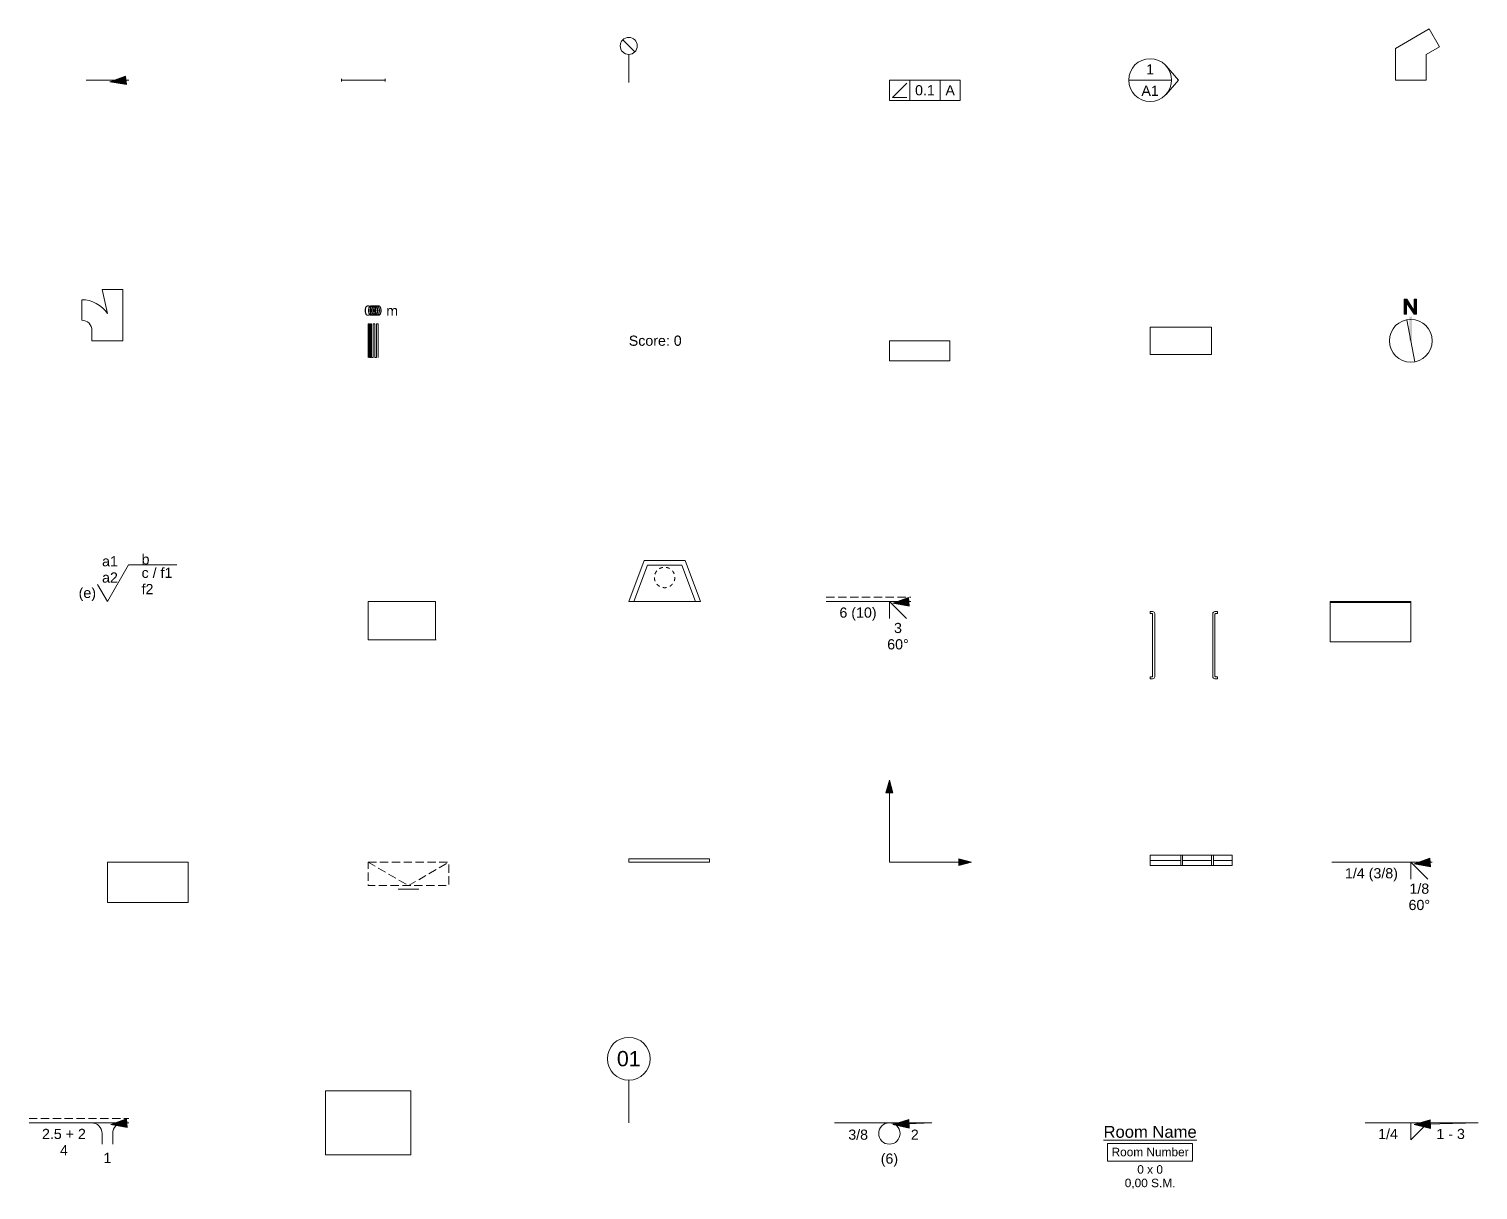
# Model space of a CAD drawing. Header units: millimetres. Extents: x 772 to 22306, y -18432 to -1178.
import ezdxf

# ---------------------------------------------------------------- set-up
doc = ezdxf.new("R2010")
doc.units = ezdxf.units.MM
doc.header["$LTSCALE"] = 50
doc.header["$PDMODE"] = 1
doc.header["$PDSIZE"] = -2
for name, pattern in [('ISO-07 Dotted', [0.889, 0.127, -0.762]), ('VW-01 Short Dashed', [2.116125, 1.058062, -1.058062]), ('VW-02 Medium Dashed', [3.527298, 2.469236, -1.058062])]:
    doc.linetypes.add(name, pattern=pattern)
for name, color, linetype, lineweight in [('Dimension', 7, 'Continuous', 5), ('pio-Adjacency Score', 7, 'Continuous', 5), ('pio-Base Cabinet', 7, 'Continuous', 5), ('pio-Camera Match Reference', 7, 'Continuous', 5), ('pio-Counter Top', 7, 'Continuous', 5), ('pio-Fireplace', 7, 'Continuous', 5), ('pio-Flowchart Node', 7, 'Continuous', 5), ('pio-Grab Bars', 7, 'Continuous', 5), ('pio-Grid Bubble', 7, 'Continuous', 5), ('pio-HVAC Elbow Duct', 7, 'Continuous', 5), ('pio-HVAC Splitter', 7, 'Continuous', 5), ('pio-HVAC Straight Duct', 7, 'Continuous', 5), ('pio-Incandescent Fixture', 7, 'Continuous', 5), ('pio-Leader Line', 7, 'Continuous', 5), ('pio-North Arrow', 7, 'Continuous', 5), ('pio-Rafter', 7, 'Continuous', 5), ('pio-Reference Marker', 7, 'Continuous', 5), ('pio-Room Name Simple', 7, 'Continuous', 5), ('pio-Scale Bar', 7, 'Continuous', 5), ('pio-Shelving Unit', 7, 'Continuous', 5), ('pio-Surface Texture Symbol', 7, 'Continuous', 5), ('pio-Welding Sym-Fillet (AWS)', 7, 'Continuous', 5), ('pio-Welding Sym-Flange (ISO)', 7, 'Continuous', 5), ('pio-Welding Sym-Groove (AWS)', 7, 'Continuous', 5), ('pio-Welding Sym-Groove (ISO)', 7, 'Continuous', 5), ('pio-Welding Sym-Misc (AWS)', 7, 'Continuous', 5), ('pio-WindowWall(Straight)', 7, 'Continuous', 5), ('pio-Workstation Counter', 7, 'Continuous', 5), ('pio-Workstation Overhead', 7, 'Continuous', 5), ('pio-Workstation Panel', 7, 'Continuous', 5)]:
    doc.layers.add(name, color=color, linetype=linetype, lineweight=lineweight)
doc.styles.add('Arial', font='Arial.ttf')
doc.styles.add('Helvetica Neue', font='HelveticaNeue.ttc')

# ---------------------------------------------------------------- blocks, each defined once
blk = doc.blocks.new('obj-00')
at = {"layer": 'pio-Leader Line', "linetype": 'Continuous', "lineweight": 0, "transparency": 33554687}
blk.add_hatch(color=7, dxfattribs=at).paths.add_polyline_path([(282, -68), (38, -25), (270, 59)])
at = {"layer": 'pio-Leader Line', "color": 7, "linetype": 'Continuous', "lineweight": 5, "transparency": 33554687}
for p, q in [((-318, 0), (318, 0)), ((318, 0), (38, -25))]:
    blk.add_line(p, q, dxfattribs=at)
at = {"layer": 'pio-Leader Line', "color": 7, "linetype": 'Continuous', "lineweight": 5, "transparency": 33554687, "flags": 128}
blk.add_lwpolyline([(282, -68), (38, -25), (270, 59)], close=True, dxfattribs=at)
blk = doc.blocks.new('obj-01 (2D)')
at = {"layer": 'pio-Rafter', "color": 7, "linetype": 'Continuous', "lineweight": 5, "transparency": 33554687}
for p, q in [((-393.7, -19.05), (-393.7, 19.05)), ((-393.7, 0), (254, 0)), ((254, -19.05), (254, 19.05))]:
    blk.add_line(p, q, dxfattribs=at)
blk = doc.blocks.new('obj-02 (2D)')
at = {"layer": 'pio-Incandescent Fixture', "color": 7, "linetype": 'Continuous', "lineweight": 5, "transparency": 33554687}
blk.add_line((0, -38), (0, 508), dxfattribs=at)
at = {"layer": 'pio-Incandescent Fixture', "color": 0, "flags": 1}
for tag in ['IFC_UUID', 'instanceID', 'Name', 'Circuit_#', 'Wire_Size', 'Trip', 'Conduit_Size', 'V.A.___Watts', 'Remarks', 'Phase___Pole', 'Voltage', 'Circuit_Type', 'UID', 'ID']:
    blk.add_attdef(tag, (9558, -1975), '', height=0.18, dxfattribs=at)
at = {"color": 255, "linetype": 'Continuous', "lineweight": 5, "transparency": 33554687}
blk.add_wipeout([(0, 635), (12, 634), (25, 633), (37, 630), (49, 625), (60, 620), (71, 614), (81, 606), (90, 598), (98, 589), (106, 579), (112, 568), (117, 557), (122, 545), (125, 533), (126, 520), (127, 508), (126, 496), (125, 483), (122, 471), (117, 459), (112, 448), (106, 437), (98, 427), (90, 418), (81, 410), (71, 402), (60, 396), (49, 391), (37, 386), (25, 383), (12, 382), (0, 381), (-12, 382), (-25, 383), (-37, 386), (-49, 391), (-60, 396), (-71, 402), (-81, 410), (-90, 418), (-98, 427), (-106, 437), (-112, 448), (-117, 459), (-122, 471), (-125, 483), (-126, 496), (-127, 508), (-126, 520), (-125, 533), (-122, 545), (-117, 557), (-112, 568), (-106, 579), (-98, 589), (-90, 598), (-81, 606), (-71, 614), (-60, 620), (-49, 625), (-37, 630), (-25, 633), (-12, 634)], dxfattribs=at).dxf.layer = 'pio-Incandescent Fixture'
at = {"layer": 'pio-Incandescent Fixture', "color": 7, "linetype": 'Continuous', "lineweight": 5, "transparency": 33554687}
blk.add_line((-90, 598), (90, 418), dxfattribs=at)
blk.add_circle((0, 508), 127, dxfattribs=at)
blk = doc.blocks.new('Group')
at = {"color": 255, "linetype": 'Continuous', "lineweight": 5, "transparency": 33554687}
blk.add_wipeout([(0, 0), (304.8, 0), (304.8, -304.8), (0, -304.8)], dxfattribs=at).dxf.layer = 'Dimension'
at = {"layer": 'Dimension', "color": 7, "linetype": 'Continuous', "lineweight": 5, "transparency": 33554687}
for p, q in [((259.08, -45.72), (45.72, -259.08)), ((45.72, -259.08), (259.08, -259.08))]:
    blk.add_line(p, q, dxfattribs=at)
at = {"layer": 'Dimension', "color": 7, "linetype": 'Continuous', "lineweight": 5, "transparency": 33554687, "flags": 128}
blk.add_lwpolyline([(0, 0), (304.8, 0), (304.8, -304.8), (0, -304.8)], close=True, dxfattribs=at)
blk = doc.blocks.new('Group-1')
at = {"color": 255, "linetype": 'Continuous', "lineweight": 5, "transparency": 33554687}
blk.add_wipeout([(305, 0), (756, 0), (756, -305), (305, -305)], dxfattribs=at).dxf.layer = 'Dimension'
at = {"layer": 'Dimension', "color": 7, "linetype": 'Continuous', "lineweight": 5, "transparency": 33554687, "flags": 128}
blk.add_lwpolyline([(305, 0), (756, 0), (756, -305), (305, -305)], close=True, dxfattribs=at)
at = {"layer": 'Dimension', "color": 7, "transparency": 33554687, "insert": (381, -152), "char_height": 151.3, "attachment_point": 4, "line_spacing_factor": 0.960695, "style": 'Arial'}
blk.add_mtext('0.1', dxfattribs=at)
blk = doc.blocks.new('Group-2')
at = {"color": 255, "linetype": 'Continuous', "lineweight": 5, "transparency": 33554687}
blk.add_wipeout([(756, 0), (1053, 0), (1053, -305), (756, -305)], dxfattribs=at).dxf.layer = 'Dimension'
at = {"layer": 'Dimension', "color": 7, "linetype": 'Continuous', "lineweight": 5, "transparency": 33554687, "flags": 128}
blk.add_lwpolyline([(756, 0), (1053, 0), (1053, -305), (756, -305)], close=True, dxfattribs=at)
at = {"layer": 'Dimension', "color": 7, "transparency": 33554687, "insert": (832, -152), "char_height": 151, "attachment_point": 4, "line_spacing_factor": 0.960695, "style": 'Arial'}
blk.add_mtext('A', dxfattribs=at)
blk = doc.blocks.new('obj-03')
at = {"layer": 'Dimension', "color": 7, "transparency": 33554687}
blk.add_blockref('Group', (0, 0), dxfattribs=at)
blk.add_blockref('Group-1', (0, 0), dxfattribs=at)
blk.add_blockref('Group-2', (0, 0), dxfattribs=at)
blk = doc.blocks.new('obj-04')
at = {"color": 255, "linetype": 'Continuous', "lineweight": 5, "transparency": 33554687}
blk.add_wipeout([(0, -318), (-31, -316), (-62, -311), (-92, -304), (-122, -293), (-150, -280), (-176, -264), (-201, -245), (-225, -225), (-245, -201), (-264, -176), (-280, -150), (-293, -122), (-304, -92), (-311, -62), (-316, -31), (-318, 0), (-316, 31), (-311, 62), (-304, 92), (-293, 122), (-280, 150), (-264, 176), (-245, 201), (-225, 225), (-201, 245), (-176, 264), (-150, 280), (-122, 293), (-92, 304), (-62, 311), (-31, 316), (0, 318), (31, 316), (62, 311), (92, 304), (122, 293), (150, 280), (176, 264), (201, 245), (225, 225), (245, 201), (264, 176), (280, 150), (293, 122), (304, 92), (311, 62), (316, 31), (318, 0), (316, -31), (311, -62), (304, -92), (293, -122), (280, -150), (264, -176), (245, -201), (225, -225), (201, -245), (176, -264), (150, -280), (122, -293), (92, -304), (62, -311), (31, -316)], dxfattribs=at).dxf.layer = 'pio-Reference Marker'
at = {"layer": 'pio-Reference Marker', "color": 7, "linetype": 'Continuous', "lineweight": 5, "transparency": 33554687}
blk.add_ellipse((0, 0), major_axis=(318, 0), ratio=1, dxfattribs=at)
at = {"layer": 'pio-Reference Marker', "color": 7, "transparency": 33554687, "attachment_point": 5, "line_spacing_factor": 0.960695, "style": 'Arial'}
for s, insert, char_height in [('1', (0, 159), 151), ('A1', (0, -159), 151.3)]:
    blk.add_mtext(s, dxfattribs=dict(at, insert=insert, char_height=char_height))
at = {"color": 255, "linetype": 'Continuous', "lineweight": 5, "transparency": 33554687}
blk.add_wipeout([(238, 212), (423, 0), (238, -212), (272, -165), (297, -113), (312, -57), (318, 0), (312, 57), (297, 113), (272, 165)], dxfattribs=at).dxf.layer = 'pio-Reference Marker'
at = {"layer": 'pio-Reference Marker', "color": 7, "linetype": 'Continuous', "lineweight": 5, "transparency": 33554687}
blk.add_line((-318, 0), (318, 0), dxfattribs=at)
at = {"layer": 'pio-Reference Marker', "color": 7, "linetype": 'Continuous', "lineweight": 5, "transparency": 33554687, "flags": 128}
blk.add_lwpolyline([(238, 212), (423, 0), (238, -212, 0.375735), (238, 212)], format="xyb", close=True, dxfattribs=at)
blk = doc.blocks.new('obj-05 (2D)')
at = {"layer": 'pio-HVAC Elbow Duct', "color": 0, "flags": 1}
for tag in ['IFC_UUID', 'instanceID', 'ID', 'Type', 'Size', 'Matl_Area', 'Matl_Gauge', 'DStype', 'DSnum', 'DSupstream', 'DSconnected', 'DScfm', 'UID']:
    blk.add_attdef(tag, (21078, -1937), '', height=0.18, dxfattribs=at)
at = {"color": 255, "linetype": 'Continuous', "lineweight": 5, "transparency": 33554687}
blk.add_wipeout([(-229, 0), (229, 0), (229, 381), (427, 495), (274, 759), (-229, 469)], dxfattribs=at).dxf.layer = 'pio-HVAC Elbow Duct'
at = {"layer": 'pio-HVAC Elbow Duct', "color": 7, "linetype": 'Continuous', "lineweight": 9, "transparency": 33554687}
for p, q in [((427, 495), (274, 759)), ((-229, 0), (229, 0))]:
    blk.add_line(p, q, dxfattribs=at)
at = {"layer": 'pio-HVAC Elbow Duct', "color": 7, "linetype": 'Continuous', "lineweight": 5, "transparency": 33554687, "flags": 128}
for points in [[(274, 759), (-229, 469), (-229, 0)], [(229, 0), (229, 381), (427, 495)]]:
    blk.add_lwpolyline(points, dxfattribs=at)
blk = doc.blocks.new('obj-06 (2D)')
at = {"layer": 'pio-HVAC Splitter', "color": 0, "flags": 1}
for tag in ['IFC_UUID', 'instanceID', 'ID', 'Type', 'Size', 'Matl_Area', 'Matl_Gauge', 'DStype', 'DSnum', 'DSupstream', 'DSconnected', 'DScfm', 'UID']:
    blk.add_attdef(tag, (1556, -5811), '', height=0.18, dxfattribs=at)
at = {"color": 255, "linetype": 'Continuous', "lineweight": 5, "transparency": 33554687}
blk.add_wipeout([(229, 0), (-229, 0), (-229, 152), (-232, 182), (-240, 211), (-254, 237), (-273, 260), (-296, 279), (-323, 293), (-351, 302), (-381, 305), (-381, 610), (-325, 606), (-270, 596), (-216, 579), (-165, 555), (-117, 526), (-73, 490), (-34, 450), (0, 405), (-76, 762), (229, 762)], dxfattribs=at).dxf.layer = 'pio-HVAC Splitter'
at = {"layer": 'pio-HVAC Splitter', "color": 7, "linetype": 'Continuous', "lineweight": 9, "transparency": 33554687}
for p, q in [((-76, 762), (229, 762)), ((-381, 305), (-381, 610)), ((-229, 0), (229, 0))]:
    blk.add_line(p, q, dxfattribs=at)
at = {"layer": 'pio-HVAC Splitter', "color": 7, "linetype": 'Continuous', "lineweight": 5, "transparency": 33554687}
blk.add_line((229, 762), (229, 0), dxfattribs=at)
at = {"layer": 'pio-HVAC Splitter', "color": 7, "linetype": 'Continuous', "lineweight": 5, "transparency": 33554687, "flags": 128}
for points in [[(-381, 610, -0.251381), (0, 405), (-76, 762)], [(-229, 0), (-229, 152, 0.414214), (-381, 305)]]:
    blk.add_lwpolyline(points, format="xyb", dxfattribs=at)
blk = doc.blocks.new('obj-07')
at = {"layer": 'pio-Scale Bar', "color": 7, "linetype": 'Continuous', "lineweight": 5, "transparency": 33554687}
for p, q in [((0, -250), (0, 250)), ((0, 250), (10, 250)), ((10, 250), (10, -250)), ((20, -250), (20, 250)), ((20, 250), (30, 250)), ((30, 250), (30, -250)), ((40, -250), (40, 250)), ((40, 250), (50, 250)), ((50, 250), (50, -250)), ((75, -250), (75, 250)), ((75, 250), (100, 250)), ((100, 250), (100, -250)), ((125, -250), (125, 250)), ((125, 250), (150, 250)), ((150, 250), (150, -250)), ((10, -250), (20, -250)), ((30, -250), (40, -250)), ((50, -250), (75, -250)), ((100, -250), (125, -250))]:
    blk.add_line(p, q, dxfattribs=at)
at = {"layer": 'pio-Scale Bar', "color": 7, "transparency": 33554687, "line_spacing_factor": 0.960695, "style": 'Arial'}
for s, insert, char_height, attachment_point in [('0', (0, 370.55), 151.31, 8), ('0', (50, 370.55), 151.31, 8), ('0', (75, 370.55), 151.31, 8), ('0', (100, 370.55), 151.31, 8), ('0', (125, 370.55), 151.31, 8), ('0', (150, 370.55), 151.31, 8), (' m', (210.98, 370.55), 151.309, 7)]:
    blk.add_mtext(s, dxfattribs=dict(at, insert=insert, char_height=char_height, attachment_point=attachment_point))
blk = doc.blocks.new('obj-08')
at = {"color": 255, "linetype": 'Continuous', "lineweight": 5, "transparency": 33554687}
blk.add_wipeout([(0, -121), (793, -121), (793, 121), (0, 121)], dxfattribs=at).dxf.layer = 'pio-Adjacency Score'
at = {"layer": 'pio-Adjacency Score', "color": 7, "transparency": 33554687, "insert": (0, 0), "char_height": 151.3, "attachment_point": 4, "line_spacing_factor": 0.960695, "style": 'Arial'}
blk.add_mtext('Score: 0', dxfattribs=at)
blk = doc.blocks.new('obj-09 (2D)')
at = {"layer": 'pio-Shelving Unit', "color": 0, "flags": 1}
for tag in ['IFC_UUID', 'instanceID']:
    blk.add_attdef(tag, (13559, -6111), '', height=0.18, dxfattribs=at)
at = {"color": 255, "linetype": 'Continuous', "lineweight": 5, "transparency": 33554687}
blk.add_wipeout([(0, 0), (900, 0), (900, -300), (0, -300)], dxfattribs=at).dxf.layer = 'pio-Shelving Unit'
at = {"layer": 'pio-Shelving Unit', "color": 7, "linetype": 'Continuous', "lineweight": 5, "transparency": 33554687, "flags": 128}
blk.add_lwpolyline([(0, 0), (900, 0), (900, -300), (0, -300)], close=True, dxfattribs=at)
blk = doc.blocks.new('obj-10')
at = {"layer": 'pio-HVAC Straight Duct', "color": 0, "flags": 1}
for tag in ['IFC_UUID', 'instanceID', 'ID', 'Type', 'Size', 'Matl_Area', 'Matl_Gauge', 'DStype', 'DSnum', 'DSupstream', 'DSconnected', 'DScfm', 'UID']:
    blk.add_attdef(tag, (17433, -6014.2), '', height=0.18, dxfattribs=at)
at = {"color": 255, "linetype": 'Continuous', "lineweight": 5, "transparency": 33554687}
blk.add_wipeout([(0, 203.2), (914.4, 203.2), (914.4, -203.2), (0, -203.2)], dxfattribs=at).dxf.layer = 'pio-HVAC Straight Duct'
at = {"layer": 'pio-HVAC Straight Duct', "color": 7, "linetype": 'Continuous', "lineweight": 5, "transparency": 33554687}
for p, q in [((0, 203.2), (914.4, 203.2)), ((914.4, -203.2), (0, -203.2))]:
    blk.add_line(p, q, dxfattribs=at)
at = {"layer": 'pio-HVAC Straight Duct', "color": 7, "linetype": 'Continuous', "lineweight": 9, "transparency": 33554687}
for p, q in [((0, 203.2), (0, -203.2)), ((914.4, -203.2), (914.4, 203.2))]:
    blk.add_line(p, q, dxfattribs=at)
blk = doc.blocks.new('Group-3')
at = {"color": 255, "linetype": 'Continuous', "lineweight": 5, "transparency": 33554687}
blk.add_wipeout([(0, -318), (-31, -316), (-62, -311), (-92, -304), (-122, -293), (-150, -280), (-176, -264), (-201, -245), (-225, -225), (-245, -201), (-264, -176), (-280, -150), (-293, -122), (-304, -92), (-311, -62), (-316, -31), (-318, 0), (-316, 31), (-311, 62), (-304, 92), (-293, 122), (-280, 150), (-264, 176), (-245, 201), (-225, 225), (-201, 245), (-176, 264), (-150, 280), (-122, 293), (-92, 304), (-62, 311), (-31, 316), (0, 318), (31, 316), (62, 311), (92, 304), (122, 293), (150, 280), (176, 264), (201, 245), (225, 225), (245, 201), (264, 176), (280, 150), (293, 122), (304, 92), (311, 62), (316, 31), (318, 0), (316, -31), (311, -62), (304, -92), (293, -122), (280, -150), (264, -176), (245, -201), (225, -225), (201, -245), (176, -264), (150, -280), (122, -293), (92, -304), (62, -311), (31, -316)], dxfattribs=at).dxf.layer = 'pio-North Arrow'
at = {"layer": 'pio-North Arrow', "linetype": 'Continuous', "lineweight": 0, "transparency": 33554687}
blk.add_hatch(color=7, dxfattribs=at).paths.add_polyline_path([(-99, 395), (-99, 618), (-59, 618), (50, 447), (50, 618), (87, 618), (87, 395), (48, 395), (-62, 563), (-62, 395)])
at = {"layer": 'pio-North Arrow', "color": 7, "linetype": 'Continuous', "lineweight": 5, "transparency": 33554687}
blk.add_line((-61, 312), (61, -312), dxfattribs=at)
at = {"layer": 'pio-North Arrow', "color": 7, "linetype": 'Continuous', "lineweight": 5, "transparency": 33554687, "flags": 128}
blk.add_lwpolyline([(-99, 395), (-99, 618), (-59, 618), (50, 447), (50, 618), (87, 618), (87, 395), (48, 395), (-62, 563), (-62, 395)], close=True, dxfattribs=at)
at = {"layer": 'pio-North Arrow', "color": 7, "linetype": 'Continuous', "lineweight": 5, "transparency": 33554687}
blk.add_ellipse((0, 0), major_axis=(318, 0), ratio=1, dxfattribs=at)
blk.add_solid([(-20, 0), (20, 0), (-20, 357), (20, 357)], dxfattribs=at)
blk = doc.blocks.new('obj-11')
at = {"layer": 'pio-North Arrow', "color": 7, "transparency": 33554687}
blk.add_blockref('Group-3', (0, 0), dxfattribs=at)
blk = doc.blocks.new('obj-12')
at = {"layer": 'pio-Surface Texture Symbol', "color": 7, "linetype": 'Continuous', "lineweight": 5, "transparency": 33554687}
for p, q in [((313, 542), (0, 0)), ((1030, 542), (313, 542)), ((0, 0), (-147, 254))]:
    blk.add_line(p, q, dxfattribs=at)
at = {"layer": 'pio-Surface Texture Symbol', "color": 7, "transparency": 33554687, "char_height": 151.3, "line_spacing_factor": 0.960695, "style": 'Arial'}
for s, insert, attachment_point in [('a1\\Pa2', (156, 277), 9), ('b ', (508, 548), 7), ('c / f1 \\Pf2 ', (508, 501), 1), ('(e)', (-169, 6), 9)]:
    blk.add_mtext(s, dxfattribs=dict(at, insert=insert, attachment_point=attachment_point))
blk = doc.blocks.new('obj-13 (2D)')
at = {"layer": 'pio-Base Cabinet', "color": 0, "flags": 1}
for tag in ['IFC_UUID', 'instanceID']:
    blk.add_attdef(tag, (5811, -10255), '', height=0.18, dxfattribs=at)
at = {"color": 255, "linetype": 'Continuous', "lineweight": 9, "transparency": 33554687}
blk.add_wipeout([(0, 0), (1000, 0), (1000, -570), (0, -570)], dxfattribs=at).dxf.layer = 'pio-Base Cabinet'
at = {"layer": 'pio-Base Cabinet', "color": 7, "linetype": 'Continuous', "lineweight": 5, "transparency": 33554687}
for p, q in [((1000, 0), (0, 0)), ((1000, -570), (0, -570))]:
    blk.add_line(p, q, dxfattribs=at)
at = {"layer": 'pio-Base Cabinet', "color": 7, "linetype": 'ISO-07 Dotted', "lineweight": 9, "transparency": 33554687}
blk.add_line((1000, -570), (0, -570), dxfattribs=at)
at = {"layer": 'pio-Base Cabinet', "color": 7, "linetype": 'Continuous', "lineweight": 9, "transparency": 33554687, "flags": 128}
blk.add_lwpolyline([(0, 0), (1000, 0), (1000, -570), (0, -570)], close=True, dxfattribs=at)
blk = doc.blocks.new('obj-14 (2D)')
at = {"layer": 'pio-Fireplace', "color": 0, "flags": 1}
for tag in ['IFC_UUID', 'instanceID']:
    blk.add_attdef(tag, (9685, -9685), '', height=0.18, dxfattribs=at)
at = {"color": 255, "linetype": 'Continuous', "lineweight": 9, "transparency": 33554687}
blk.add_wipeout([(0, 0), (229, 610), (838, 610), (1067, 0)], dxfattribs=at).dxf.layer = 'pio-Fireplace'
at = {"layer": 'pio-Fireplace', "color": 7, "linetype": 'Continuous', "lineweight": 9, "transparency": 33554687, "flags": 128}
blk.add_lwpolyline([(0, 0), (229, 610), (838, 610), (1067, 0)], close=True, dxfattribs=at)
at = {"color": 255, "linetype": 'Continuous', "lineweight": 5, "transparency": 33554687}
blk.add_wipeout([(0, 0), (229, 610), (838, 610), (1067, 0), (991, 0), (789, 538), (278, 538), (76, 0)], dxfattribs=at).dxf.layer = 'pio-Fireplace'
at = {"layer": 'pio-Fireplace', "color": 7, "linetype": 'Continuous', "lineweight": 5, "transparency": 33554687, "flags": 128}
blk.add_lwpolyline([(0, 0), (229, 610), (838, 610), (1067, 0), (991, 0), (789, 538), (278, 538), (76, 0)], close=True, dxfattribs=at)
at = {"layer": 'pio-Fireplace', "color": 7, "linetype": 'VW-01 Short Dashed', "lineweight": 5, "transparency": 33554687}
blk.add_circle((533, 356), 152, dxfattribs=at)
blk = doc.blocks.new('obj-15')
at = {"layer": 'pio-Welding Sym-Groove (ISO)', "linetype": 'Continuous', "lineweight": 0, "transparency": 33554687}
blk.add_hatch(color=7, dxfattribs=at).paths.add_polyline_path([(294, -68), (51, -25), (283, 59)])
at = {"layer": 'pio-Welding Sym-Groove (ISO)', "color": 7, "linetype": 'VW-02 Medium Dashed', "lineweight": 5, "transparency": 33554687}
blk.add_line((-938, 64), (318, 64), dxfattribs=at)
at = {"layer": 'pio-Welding Sym-Groove (ISO)', "color": 7, "linetype": 'Continuous', "lineweight": 5, "transparency": 33554687}
for p, q in [((-938, 0), (318, 0)), ((0, -254), (0, 0)), ((0, 0), (254, -254)), ((318, 0), (51, -25))]:
    blk.add_line(p, q, dxfattribs=at)
at = {"layer": 'pio-Welding Sym-Groove (ISO)', "color": 7, "linetype": 'Continuous', "lineweight": 5, "transparency": 33554687, "flags": 128}
blk.add_lwpolyline([(294, -68), (51, -25), (283, 59)], close=True, dxfattribs=at)
at = {"layer": 'pio-Welding Sym-Groove (ISO)', "color": 7, "transparency": 33554687, "char_height": 151.3, "line_spacing_factor": 0.960695, "style": 'Arial'}
for s, insert, attachment_point in [('6 (10)', (-191, -90), 3), ('3\\P60°', (127, -319), 2)]:
    blk.add_mtext(s, dxfattribs=dict(at, insert=insert, attachment_point=attachment_point))
blk = doc.blocks.new('obj-16 (2D)')
at = {"layer": 'pio-Grab Bars', "color": 7, "linetype": 'Continuous', "lineweight": 5, "transparency": 33554687}
blk.add_point((0, 0), dxfattribs=at)
at = {"layer": 'pio-Grab Bars', "color": 0, "flags": 1}
for tag in ['IFC_UUID', 'instanceID']:
    blk.add_attdef(tag, (17433, -10835), '', height=0.18, dxfattribs=at)
at = {"color": 255, "linetype": 'Continuous', "lineweight": 5, "transparency": 33554687}
for points in [[(0, -150), (38, -150), (44, -151), (50, -152), (55, -155), (59, -159), (63, -163), (66, -169), (68, -174), (68, -180), (68, -1120), (68, -1126), (66, -1131), (63, -1137), (59, -1141), (55, -1145), (50, -1148), (44, -1149), (38, -1150), (0, -1150), (0, -1120), (23, -1120), (26, -1120), (29, -1119), (31, -1117), (34, -1116), (36, -1113), (37, -1111), (38, -1108), (38, -1105), (38, -195), (38, -192), (37, -189), (36, -187), (34, -184), (31, -183), (29, -181), (26, -180), (23, -180), (0, -180)], [(1000, -150), (962, -150), (956, -151), (950, -152), (945, -155), (941, -159), (937, -163), (934, -169), (932, -174), (932, -180), (932, -1120), (932, -1126), (934, -1131), (937, -1137), (941, -1141), (945, -1145), (950, -1148), (956, -1149), (962, -1150), (1000, -1150), (1000, -1120), (977, -1120), (974, -1120), (971, -1119), (969, -1117), (966, -1116), (964, -1113), (963, -1111), (962, -1108), (962, -1105), (962, -195), (962, -192), (963, -189), (964, -187), (966, -184), (969, -183), (971, -181), (974, -180), (977, -180), (1000, -180)]]:
    blk.add_wipeout(points, dxfattribs=at).dxf.layer = 'pio-Grab Bars'
at = {"layer": 'pio-Grab Bars', "color": 7, "linetype": 'Continuous', "lineweight": 5, "transparency": 33554687, "flags": 128}
for points in [[(0, -150), (38, -150, -0.414214), (68, -180), (68, -1120, -0.414214), (38, -1150), (0, -1150), (0, -1120), (23, -1120, 0.414214), (38, -1105), (38, -195, 0.414214), (23, -180), (0, -180)], [(1000, -150), (962, -150, 0.414214), (932, -180), (932, -1120, 0.414214), (962, -1150), (1000, -1150), (1000, -1120), (977, -1120, -0.414214), (962, -1105), (962, -195, -0.414214), (977, -180), (1000, -180)]]:
    blk.add_lwpolyline(points, format="xyb", close=True, dxfattribs=at)
blk = doc.blocks.new('obj-17 (2D)')
at = {"layer": 'pio-Counter Top', "color": 0, "flags": 1}
for tag in ['IFC_UUID', 'instanceID']:
    blk.add_attdef(tag, (20107, -10285), '', height=0.18, dxfattribs=at)
at = {"color": 255, "linetype": 'Continuous', "lineweight": 5, "transparency": 33554687}
blk.add_wipeout([(-1200, 0), (0, 0), (0, -600), (-1200, -600)], dxfattribs=at).dxf.layer = 'pio-Counter Top'
at = {"layer": 'pio-Counter Top', "color": 7, "linetype": 'Continuous', "lineweight": 5, "transparency": 33554687}
for p, q in [((0, 0), (-1200, 0)), ((-1200, 0), (-1200, -600)), ((0, -600), (0, 0)), ((-1200, -600), (0, -600))]:
    blk.add_line(p, q, dxfattribs=at)
at = {"layer": 'pio-Counter Top', "color": 7, "linetype": 'Continuous', "lineweight": 5, "transparency": 33554687, "flags": 128}
blk.add_lwpolyline([(-1200, 0), (0, 0), (0, -18), (-1200, -18)], close=True, dxfattribs=at)
blk = doc.blocks.new('obj-18 (2D)')
at = {"layer": 'pio-Workstation Counter', "color": 0, "flags": 1}
for tag in ['IFC_UUID', 'instanceID']:
    blk.add_attdef(tag, (1937, -14159), '', height=0.18, dxfattribs=at)
at = {"color": 255, "linetype": 'Continuous', "lineweight": 5, "transparency": 33554687}
blk.add_wipeout([(0, 0), (1200, 0), (1200, -600), (0, -600)], dxfattribs=at).dxf.layer = 'pio-Workstation Counter'
at = {"layer": 'pio-Workstation Counter', "color": 7, "linetype": 'Continuous', "lineweight": 5, "transparency": 33554687, "flags": 128}
blk.add_lwpolyline([(0, 0), (1200, 0), (1200, -600), (0, -600)], close=True, dxfattribs=at)
blk = doc.blocks.new('obj-19 (2D)')
at = {"layer": 'pio-Workstation Overhead', "color": 0, "flags": 1}
for tag in ['IFC_UUID', 'instanceID']:
    blk.add_attdef(tag, (5811, -13959.8), '', height=0.18, dxfattribs=at)
at = {"color": 255, "linetype": 'VW-02 Medium Dashed', "lineweight": 9, "transparency": 33554687}
blk.add_wipeout([(0, 0), (1200, 0), (1200, -350), (0, -350)], dxfattribs=at).dxf.layer = 'pio-Workstation Overhead'
at = {"layer": 'pio-Workstation Overhead', "color": 7, "linetype": 'VW-02 Medium Dashed', "lineweight": 5, "transparency": 33554687}
for p, q in [((0, 0), (600, -350)), ((600, -350), (1200, 0))]:
    blk.add_line(p, q, dxfattribs=at)
at = {"layer": 'pio-Workstation Overhead', "color": 7, "linetype": 'Continuous', "lineweight": 5, "transparency": 33554687}
blk.add_line((447.6, -400.8), (752.4, -400.8), dxfattribs=at)
at = {"layer": 'pio-Workstation Overhead', "color": 7, "linetype": 'VW-02 Medium Dashed', "lineweight": 9, "transparency": 33554687, "flags": 128}
blk.add_lwpolyline([(0, 0), (1200, 0), (1200, -350), (0, -350)], close=True, dxfattribs=at)
blk = doc.blocks.new('obj-20 (2D)')
at = {"layer": 'pio-Workstation Panel', "color": 0, "flags": 1}
for tag in ['IFC_UUID', 'instanceID']:
    blk.add_attdef(tag, (9685, -13559), '', height=0.18, dxfattribs=at)
at = {"color": 255, "linetype": 'Continuous', "lineweight": 5, "transparency": 33554687}
blk.add_wipeout([(0, 50), (1200, 50), (1200, 0), (0, 0)], dxfattribs=at).dxf.layer = 'pio-Workstation Panel'
at = {"layer": 'pio-Workstation Panel', "color": 7, "linetype": 'Continuous', "lineweight": 5, "transparency": 33554687, "flags": 128}
blk.add_lwpolyline([(0, 50), (1200, 50), (1200, 0), (0, 0)], close=True, dxfattribs=at)
blk = doc.blocks.new('obj-21 (2D)')
at = {"layer": 'pio-Camera Match Reference', "linetype": 'Continuous', "lineweight": 0, "true_color": 0x00ff00, "transparency": 33554687}
blk.add_hatch(color=3, dxfattribs=at).paths.add_polyline_path([(-51, 1029), (0, 1219), (51, 1029)])
at = {"layer": 'pio-Camera Match Reference', "linetype": 'Continuous', "lineweight": 0, "true_color": 0xff0000, "transparency": 33554687}
blk.add_hatch(color=1, dxfattribs=at).paths.add_polyline_path([(1029, 51), (1219, 0), (1029, -51)])
at = {"layer": 'pio-Camera Match Reference', "color": 3, "linetype": 'Continuous', "lineweight": 5, "true_color": 0x00ff00, "transparency": 33554687}
blk.add_line((0, 0), (0, 1219), dxfattribs=at)
at = {"layer": 'pio-Camera Match Reference', "color": 1, "linetype": 'Continuous', "lineweight": 5, "true_color": 0xff0000, "transparency": 33554687}
blk.add_line((0, 0), (1219, 0), dxfattribs=at)
at = {"layer": 'pio-Camera Match Reference', "color": 3, "linetype": 'Continuous', "lineweight": 5, "true_color": 0x00ff00, "transparency": 33554687, "flags": 128}
blk.add_lwpolyline([(-51, 1029), (0, 1219), (51, 1029)], close=True, dxfattribs=at)
at = {"layer": 'pio-Camera Match Reference', "color": 1, "linetype": 'Continuous', "lineweight": 5, "true_color": 0xff0000, "transparency": 33554687, "flags": 128}
blk.add_lwpolyline([(1029, 51), (1219, 0), (1029, -51)], close=True, dxfattribs=at)
blk = doc.blocks.new('obj-22 (2D)')
at = {"layer": 'pio-WindowWall(Straight)', "color": 0, "flags": 1}
for tag in ['IFC_UUID', 'instanceID']:
    blk.add_attdef(tag, (17433, -13609.8), '', height=0.18, dxfattribs=at)
at = {"color": 255, "linetype": 'Continuous', "lineweight": 9, "transparency": 33554687}
blk.add_wipeout([(0, 101.6), (1219.2, 101.6), (1219.2, -50.8), (0, -50.8)], dxfattribs=at).dxf.layer = 'pio-WindowWall(Straight)'
at = {"layer": 'pio-WindowWall(Straight)', "color": 7, "linetype": 'Continuous', "lineweight": 5, "transparency": 33554687}
blk.add_line((0, 25.4), (1219.2, 25.4), dxfattribs=at)
at = {"layer": 'pio-WindowWall(Straight)', "color": 7, "linetype": 'Continuous', "lineweight": 9, "transparency": 33554687, "flags": 128}
blk.add_lwpolyline([(0, 101.6), (1219.2, 101.6), (1219.2, -50.8), (0, -50.8)], close=True, dxfattribs=at)
at = {"color": 255, "linetype": 'Continuous', "lineweight": 5, "transparency": 33554687}
for points in [[(457.2, 101.6), (482.6, 101.6), (482.6, -50.8), (457.2, -50.8)], [(914.4, 101.6), (939.8, 101.6), (939.8, -50.8), (914.4, -50.8)]]:
    blk.add_wipeout(points, dxfattribs=at).dxf.layer = 'pio-WindowWall(Straight)'
at = {"layer": 'pio-WindowWall(Straight)', "color": 7, "linetype": 'Continuous', "lineweight": 5, "transparency": 33554687, "flags": 128}
for points in [[(457.2, 101.6), (482.6, 101.6), (482.6, -50.8), (457.2, -50.8)], [(914.4, 101.6), (939.8, 101.6), (939.8, -50.8), (914.4, -50.8)]]:
    blk.add_lwpolyline(points, close=True, dxfattribs=at)
blk = doc.blocks.new('obj-23')
at = {"layer": 'pio-Welding Sym-Groove (AWS)', "linetype": 'Continuous', "lineweight": 0, "transparency": 33554687}
blk.add_hatch(color=7, dxfattribs=at).paths.add_polyline_path([(294, -68), (51, -25), (283, 59)])
at = {"layer": 'pio-Welding Sym-Groove (AWS)', "color": 7, "linetype": 'Continuous', "lineweight": 5, "transparency": 33554687}
for p, q in [((-1174, 0), (318, 0)), ((0, -254), (0, 0)), ((0, 0), (254, -254)), ((318, 0), (51, -25))]:
    blk.add_line(p, q, dxfattribs=at)
at = {"layer": 'pio-Welding Sym-Groove (AWS)', "color": 7, "linetype": 'Continuous', "lineweight": 5, "transparency": 33554687, "flags": 128}
blk.add_lwpolyline([(294, -68), (51, -25), (283, 59)], close=True, dxfattribs=at)
at = {"layer": 'pio-Welding Sym-Groove (AWS)', "color": 7, "transparency": 33554687, "char_height": 151.3, "line_spacing_factor": 0.960695, "style": 'Arial'}
for s, insert, attachment_point in [('1/4 (3/8)', (-191, -90), 3), ('1/8\\P60°', (127, -319), 2)]:
    blk.add_mtext(s, dxfattribs=dict(at, insert=insert, attachment_point=attachment_point))
blk = doc.blocks.new('obj-24')
at = {"layer": 'pio-Welding Sym-Flange (ISO)', "linetype": 'Continuous', "lineweight": 0, "transparency": 33554687}
blk.add_hatch(color=7, dxfattribs=at).paths.add_polyline_path([(294, -68), (51, -25), (283, 59)])
at = {"layer": 'pio-Welding Sym-Flange (ISO)', "color": 7, "linetype": 'VW-02 Medium Dashed', "lineweight": 5, "transparency": 33554687}
blk.add_line((-1165, 64), (318, 64), dxfattribs=at)
at = {"layer": 'pio-Welding Sym-Flange (ISO)', "color": 7, "linetype": 'Continuous', "lineweight": 5, "transparency": 33554687}
for p, q in [((-1165, 0), (318, 0)), ((318, 0), (51, -25)), ((-79, -318), (-79, -159)), ((79, -159), (79, -318))]:
    blk.add_line(p, q, dxfattribs=at)
at = {"layer": 'pio-Welding Sym-Flange (ISO)', "color": 7, "linetype": 'Continuous', "lineweight": 5, "transparency": 33554687, "flags": 128}
blk.add_lwpolyline([(294, -68), (51, -25), (283, 59)], close=True, dxfattribs=at)
at = {"layer": 'pio-Welding Sym-Flange (ISO)', "color": 7, "linetype": 'Continuous', "lineweight": 5, "transparency": 33554687}
for centre, start, end in [((-238, -159), 0, 90), ((238, -159), 90, 180)]:
    blk.add_arc(centre, 159, start, end, dxfattribs=at)
at = {"layer": 'pio-Welding Sym-Flange (ISO)', "color": 7, "transparency": 33554687, "attachment_point": 2, "line_spacing_factor": 0.960695, "style": 'Arial'}
for s, insert, char_height in [('2.5 + 2\\P4', (-646, -90), 151.3), ('1', (0, -446), 151)]:
    blk.add_mtext(s, dxfattribs=dict(at, insert=insert, char_height=char_height))
blk = doc.blocks.new('obj-25')
at = {"color": 255, "linetype": 'Continuous', "lineweight": 5, "transparency": 33554687}
blk.add_wipeout([(-635, 476.25), (635, 476.25), (635, -476.25), (-635, -476.25)], dxfattribs=at).dxf.layer = 'pio-Flowchart Node'
at = {"layer": 'pio-Flowchart Node', "color": 7, "linetype": 'Continuous', "lineweight": 5, "transparency": 33554687, "flags": 128}
blk.add_lwpolyline([(-635, 476.25), (635, 476.25), (635, -476.25), (-635, -476.25)], close=True, dxfattribs=at)
blk = doc.blocks.new('obj-26')
at = {"layer": 'pio-Grid Bubble', "color": 0, "flags": 1}
for tag in ['IFC_UUID', 'instanceID']:
    blk.add_attdef(tag, (9368, -17445), '', height=0.18, dxfattribs=at)
at = {"color": 255, "linetype": 'Continuous', "lineweight": 5, "transparency": 33554687}
blk.add_wipeout([(318, 952), (316, 921), (311, 891), (304, 860), (293, 831), (280, 803), (264, 776), (245, 751), (225, 728), (201, 707), (176, 689), (150, 672), (122, 659), (92, 649), (62, 641), (31, 637), (0, 635), (-31, 637), (-62, 641), (-92, 649), (-122, 659), (-150, 672), (-176, 689), (-201, 707), (-225, 728), (-245, 751), (-264, 776), (-280, 803), (-293, 831), (-304, 860), (-311, 891), (-316, 921), (-318, 952), (-316, 984), (-311, 1014), (-304, 1045), (-293, 1074), (-280, 1102), (-264, 1129), (-245, 1154), (-225, 1177), (-201, 1198), (-176, 1216), (-150, 1233), (-122, 1246), (-92, 1256), (-62, 1264), (-31, 1268), (0, 1270), (31, 1268), (62, 1264), (92, 1256), (122, 1246), (150, 1233), (176, 1216), (201, 1198), (225, 1177), (245, 1154), (264, 1129), (280, 1102), (293, 1074), (304, 1045), (311, 1014), (316, 984)], dxfattribs=at).dxf.layer = 'pio-Grid Bubble'
at = {"layer": 'pio-Grid Bubble', "color": 7, "linetype": 'Continuous', "lineweight": 9, "transparency": 33554687}
blk.add_line((0, 635), (0, 0), dxfattribs=at)
at = {"layer": 'pio-Grid Bubble', "color": 7, "linetype": 'Continuous', "lineweight": 5, "transparency": 33554687}
blk.add_circle((0, 952), 318, dxfattribs=at)
at = {"layer": 'pio-Grid Bubble', "color": 7, "transparency": 33554687, "insert": (0, 952), "char_height": 227, "attachment_point": 5, "line_spacing_factor": 0.960695, "style": 'Arial'}
blk.add_mtext('01', dxfattribs=at)
blk = doc.blocks.new('obj-27')
at = {"layer": 'pio-Welding Sym-Misc (AWS)', "linetype": 'Continuous', "lineweight": 0, "transparency": 33554687}
blk.add_hatch(color=7, dxfattribs=at).paths.add_polyline_path([(292, -81), (51, -25), (287, 47)])
at = {"layer": 'pio-Welding Sym-Misc (AWS)', "color": 7, "linetype": 'Continuous', "lineweight": 5, "transparency": 33554687}
for p, q in [((-818, 0), (630, 0)), ((630, 0), (51, -25))]:
    blk.add_line(p, q, dxfattribs=at)
at = {"layer": 'pio-Welding Sym-Misc (AWS)', "color": 7, "linetype": 'Continuous', "lineweight": 5, "transparency": 33554687, "flags": 128}
blk.add_lwpolyline([(292, -81), (51, -25), (287, 47)], close=True, dxfattribs=at)
at = {"layer": 'pio-Welding Sym-Misc (AWS)', "color": 7, "linetype": 'Continuous', "lineweight": 5, "transparency": 33554687}
blk.add_circle((0, -159), 159, dxfattribs=at)
at = {"layer": 'pio-Welding Sym-Misc (AWS)', "color": 7, "transparency": 33554687, "line_spacing_factor": 0.99804, "style": 'Helvetica Neue'}
for s, insert, char_height, attachment_point in [('3/8', (-318, -101), 150.8, 3), ('2', (318, -101), 151, 1), ('(6)', (0, -457), 150.8, 2)]:
    blk.add_mtext(s, dxfattribs=dict(at, insert=insert, char_height=char_height, attachment_point=attachment_point))
blk = doc.blocks.new('obj-28')
at = {"color": 255, "linetype": 'Continuous', "lineweight": 5, "transparency": 33554687}
blk.add_wipeout([(-695, -282), (695, -282), (695, 0), (-695, 0)], dxfattribs=at).dxf.layer = 'pio-Room Name Simple'
at = {"layer": 'pio-Room Name Simple', "color": 7, "transparency": 33554687, "insert": (0, -46), "char_height": 176.53, "attachment_point": 2, "line_spacing_factor": 0.960695, "style": 'Arial'}
blk.add_mtext('{\\LRoom Name}', dxfattribs=at)
at = {"color": 255, "linetype": 'Continuous', "lineweight": 5, "transparency": 33554687}
blk.add_wipeout([(-632, -310), (632, -310), (632, -568), (-632, -568)], dxfattribs=at).dxf.layer = 'pio-Room Name Simple'
at = {"layer": 'pio-Room Name Simple', "color": 7, "linetype": 'Continuous', "lineweight": 5, "transparency": 33554687, "flags": 128}
blk.add_lwpolyline([(-632, -310), (632, -310), (632, -568), (-632, -568)], close=True, dxfattribs=at)
at = {"color": 255, "linetype": 'Continuous', "lineweight": 5, "transparency": 33554687}
blk.add_wipeout([(-575, -540), (575, -540), (575, -339), (-575, -339)], dxfattribs=at).dxf.layer = 'pio-Room Name Simple'
at = {"layer": 'pio-Room Name Simple', "color": 7, "transparency": 33554687, "insert": (0, -371), "char_height": 126.09, "attachment_point": 2, "line_spacing_factor": 0.960695, "style": 'Arial'}
blk.add_mtext('Room Number', dxfattribs=at)
at = {"color": 255, "linetype": 'Continuous', "lineweight": 5, "transparency": 33554687}
blk.add_wipeout([(-193, -798), (193, -798), (193, -597), (-193, -597)], dxfattribs=at).dxf.layer = 'pio-Room Name Simple'
at = {"layer": 'pio-Room Name Simple', "color": 7, "transparency": 33554687, "insert": (0, -630), "char_height": 126.1, "attachment_point": 2, "line_spacing_factor": 0.960695, "style": 'Arial'}
blk.add_mtext('0 x 0', dxfattribs=at)
at = {"color": 255, "linetype": 'Continuous', "lineweight": 5, "transparency": 33554687}
blk.add_wipeout([(-379, -999), (379, -999), (379, -798), (-379, -798)], dxfattribs=at).dxf.layer = 'pio-Room Name Simple'
at = {"layer": 'pio-Room Name Simple', "color": 7, "transparency": 33554687, "insert": (0, -831), "char_height": 126.1, "attachment_point": 2, "line_spacing_factor": 0.960695, "style": 'Arial'}
blk.add_mtext('0,00 S.M.', dxfattribs=at)
blk = doc.blocks.new('Group-4')
at = {"layer": 'pio-Welding Sym-Fillet (AWS)', "color": 7, "linetype": 'Continuous', "lineweight": 5, "transparency": 33554687}
for p, q in [((0, 0), (0, -254)), ((0, -254), (254, 0))]:
    blk.add_line(p, q, dxfattribs=at)
blk = doc.blocks.new('obj-29')
at = {"layer": 'pio-Welding Sym-Fillet (AWS)', "linetype": 'Continuous', "lineweight": 0, "transparency": 33554687}
blk.add_hatch(color=7, dxfattribs=at).paths.add_polyline_path([(291, -85), (51, -25), (288, 43)])
at = {"layer": 'pio-Welding Sym-Fillet (AWS)', "color": 7, "linetype": 'Continuous', "lineweight": 5, "transparency": 33554687}
for p, q in [((-679, 0), (999, 0)), ((999, 0), (51, -25))]:
    blk.add_line(p, q, dxfattribs=at)
at = {"layer": 'pio-Welding Sym-Fillet (AWS)', "color": 7, "linetype": 'Continuous', "lineweight": 5, "transparency": 33554687, "flags": 128}
blk.add_lwpolyline([(291, -85), (51, -25), (288, 43)], close=True, dxfattribs=at)
at = {"layer": 'pio-Welding Sym-Fillet (AWS)', "color": 7, "transparency": 33554687}
blk.add_blockref('Group-4', (0, 0), dxfattribs=at)
at = {"layer": 'pio-Welding Sym-Fillet (AWS)', "color": 7, "transparency": 33554687, "char_height": 151.3, "line_spacing_factor": 0.960695, "style": 'Arial'}
for s, insert, attachment_point in [('1/4', (-191, -90), 3), ('1 - 3', (381, -90), 1)]:
    blk.add_mtext(s, dxfattribs=dict(at, insert=insert, attachment_point=attachment_point))

msp = doc.modelspace()

# ---------------------------------------------------------------- block references
at = {"layer": 'Dimension', "color": 7, "transparency": 33554687}
msp.add_blockref('obj-03', (13559, -1937), dxfattribs=at)
at = {"layer": 'pio-Adjacency Score', "color": 7, "transparency": 33554687}
msp.add_blockref('obj-08', (9685, -5811), dxfattribs=at)
at = {"layer": 'pio-Base Cabinet', "color": 7, "transparency": 33554687}
msp.add_blockref('obj-13 (2D)', (5811, -9685), dxfattribs=at)
at = {"layer": 'pio-Camera Match Reference', "color": 7, "transparency": 33554687}
msp.add_blockref('obj-21 (2D)', (13559, -13559), dxfattribs=at)
at = {"layer": 'pio-Counter Top', "color": 7, "transparency": 33554687}
msp.add_blockref('obj-17 (2D)', (21307, -9685), dxfattribs=at)
at = {"layer": 'pio-Fireplace', "color": 7, "transparency": 33554687}
msp.add_blockref('obj-14 (2D)', (9685, -9685), dxfattribs=at)
at = {"layer": 'pio-Flowchart Node', "color": 7, "transparency": 33554687}
msp.add_blockref('obj-25', (5811, -17433), dxfattribs=at)
at = {"layer": 'pio-Grab Bars', "color": 7, "transparency": 33554687}
msp.add_blockref('obj-16 (2D)', (17433, -9685), dxfattribs=at)
at = {"layer": 'pio-Grid Bubble', "color": 7, "transparency": 33554687}
msp.add_blockref('obj-26', (9685, -17433), dxfattribs=at)
at = {"layer": 'pio-HVAC Elbow Duct', "color": 7, "transparency": 33554687}
msp.add_blockref('obj-05 (2D)', (21307, -1937), dxfattribs=at)
at = {"layer": 'pio-HVAC Splitter', "color": 7, "transparency": 33554687}
msp.add_blockref('obj-06 (2D)', (1937, -5811), dxfattribs=at)
at = {"layer": 'pio-HVAC Straight Duct', "color": 7, "transparency": 33554687}
msp.add_blockref('obj-10', (17433, -5811), dxfattribs=at)
at = {"layer": 'pio-Incandescent Fixture', "color": 7, "transparency": 33554687}
msp.add_blockref('obj-02 (2D)', (9685, -1937), dxfattribs=at)
at = {"layer": 'pio-Leader Line', "color": 7, "transparency": 33554687}
msp.add_blockref('obj-00', (1937, -1937), dxfattribs=at)
at = {"layer": 'pio-North Arrow', "color": 7, "transparency": 33554687}
msp.add_blockref('obj-11', (21307, -5811), dxfattribs=at)
at = {"layer": 'pio-Rafter', "color": 7, "transparency": 33554687}
msp.add_blockref('obj-01 (2D)', (5811, -1937), dxfattribs=at)
at = {"layer": 'pio-Reference Marker', "color": 7, "transparency": 33554687}
msp.add_blockref('obj-04', (17433, -1937), dxfattribs=at)
at = {"layer": 'pio-Room Name Simple', "color": 7, "transparency": 33554687}
msp.add_blockref('obj-28', (17433, -17433), dxfattribs=at)
at = {"layer": 'pio-Scale Bar', "color": 7, "transparency": 33554687}
msp.add_blockref('obj-07', (5811, -5811), dxfattribs=at)
at = {"layer": 'pio-Shelving Unit', "color": 7, "transparency": 33554687}
msp.add_blockref('obj-09 (2D)', (13559, -5811), dxfattribs=at)
at = {"layer": 'pio-Surface Texture Symbol', "color": 7, "transparency": 33554687}
msp.add_blockref('obj-12', (1937, -9685), dxfattribs=at)
at = {"layer": 'pio-Welding Sym-Fillet (AWS)', "color": 7, "transparency": 33554687}
msp.add_blockref('obj-29', (21307, -17433), dxfattribs=at)
at = {"layer": 'pio-Welding Sym-Flange (ISO)', "color": 7, "transparency": 33554687}
msp.add_blockref('obj-24', (1937, -17433), dxfattribs=at)
at = {"layer": 'pio-Welding Sym-Groove (AWS)', "color": 7, "transparency": 33554687}
msp.add_blockref('obj-23', (21307, -13559), dxfattribs=at)
at = {"layer": 'pio-Welding Sym-Groove (ISO)', "color": 7, "transparency": 33554687}
msp.add_blockref('obj-15', (13559, -9685), dxfattribs=at)
at = {"layer": 'pio-Welding Sym-Misc (AWS)', "color": 7, "transparency": 33554687}
msp.add_blockref('obj-27', (13559, -17433), dxfattribs=at)
at = {"layer": 'pio-WindowWall(Straight)', "color": 7, "transparency": 33554687}
msp.add_blockref('obj-22 (2D)', (17433, -13559), dxfattribs=at)
at = {"layer": 'pio-Workstation Counter', "color": 7, "transparency": 33554687}
msp.add_blockref('obj-18 (2D)', (1937, -13559), dxfattribs=at)
at = {"layer": 'pio-Workstation Overhead', "color": 7, "transparency": 33554687}
msp.add_blockref('obj-19 (2D)', (5811, -13559), dxfattribs=at)
at = {"layer": 'pio-Workstation Panel', "color": 7, "transparency": 33554687}
msp.add_blockref('obj-20 (2D)', (9685, -13559), dxfattribs=at)

doc.saveas('drawing.dxf')
